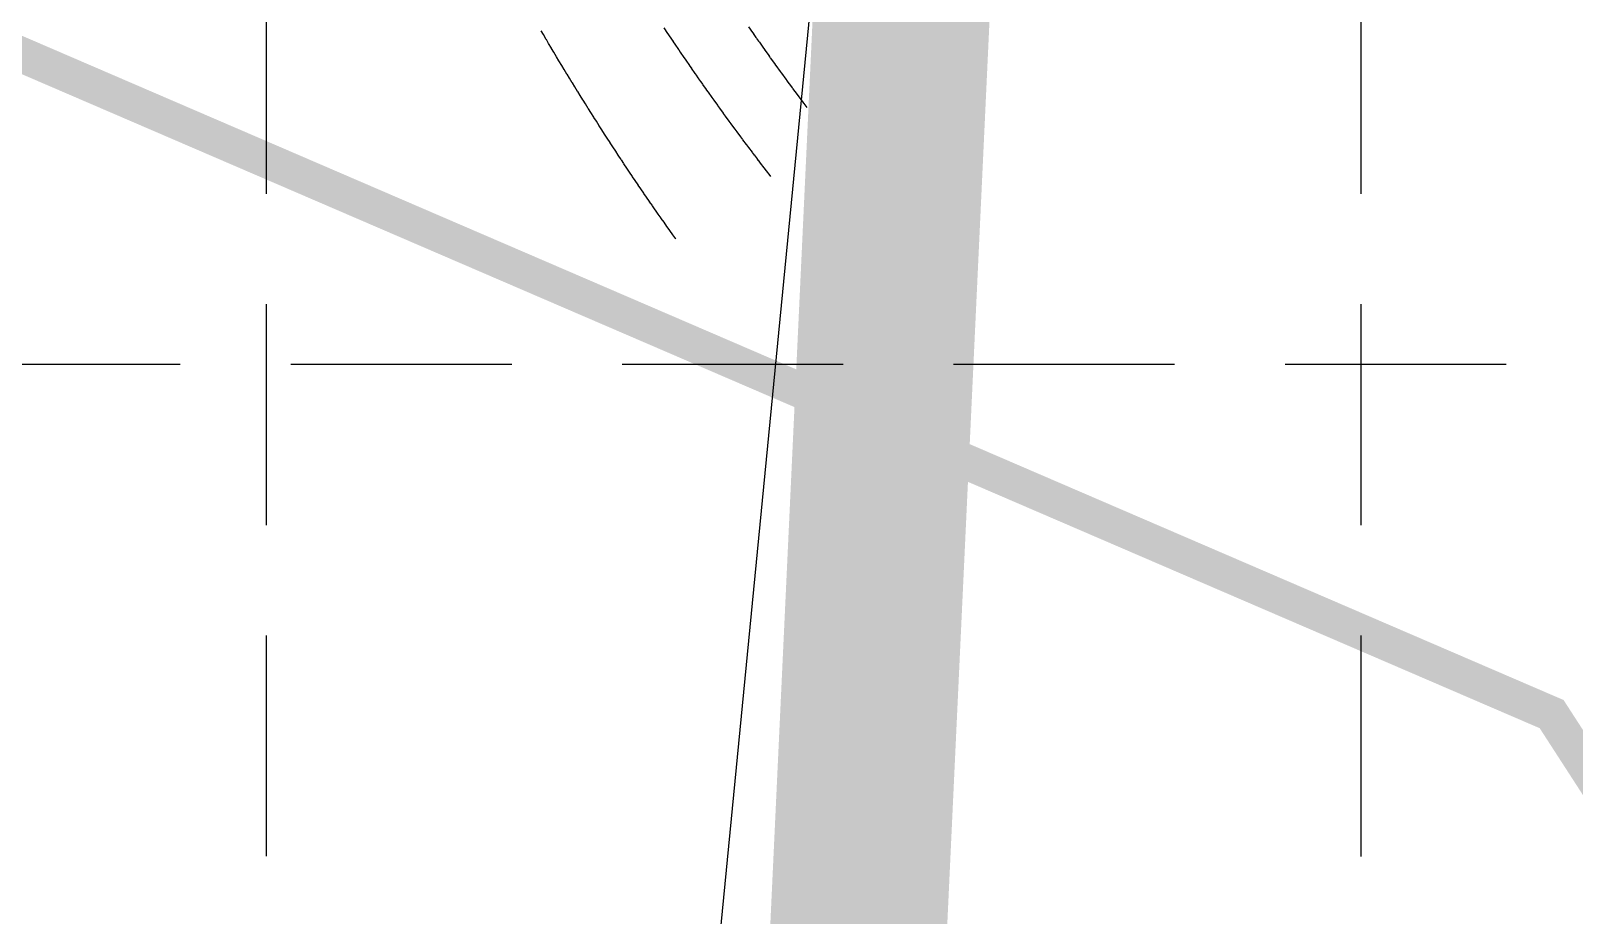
# Model space of a CAD drawing. Header units: feet. Extents: x 9681 to 12164, y 9191 to 13159.
# Drawn here: x 10537.8 to 10625.1, y 11824.7 to 11874.8 of the extents above; entities that cross this region are included whole.
import ezdxf

# ---------------------------------------------------------------- set-up
doc = ezdxf.new("R2010")
doc.units = ezdxf.units.FT
doc.header["$MEASUREMENT"] = 0
doc.linetypes.add('CENTER2', pattern=[1.125, 0.75, -0.125, 0.125, -0.125])
doc.linetypes.add('DASHED', pattern=[0.75, 0.5, -0.25])
for name, color, linetype in [('1PHASELINE', 2, 'Continuous'), ('2LOT', 15, 'Continuous'), ('CL CREEK-REALIGN', 5, 'CENTER2'), ('CREEKCONT-MNR', 3, 'Continuous'), ('GRID', 254, 'DASHED')]:
    doc.layers.add(name, color=color, linetype=linetype)

msp = doc.modelspace()

# ---------------------------------------------------------------- linework, layer by layer
at = {"layer": '1PHASELINE', "color": 7, "linetype": 'Continuous', "const_width": 10}
msp.add_lwpolyline([(10648.305, 11547.293, 0.061749), (10671.263, 11610.944), (10693.62, 11709.609), (10669.86, 11725.692), (10611.841, 11791.559), (10584.149, 11814.291), (10591.792, 11977.889), (10768.787, 11969.401), (10793.031, 12080.041), (10779.757, 12123.13, 17.57969), (10779.757, 12123.13), (10709.201, 12123.218), (10709.143, 12266.936), (10936.405, 12215.441), (10959.057, 12315.407), (10953.4, 12324.379), (10931.243, 12329.399), (10942.293, 12378.163), (10964.449, 12373.143), (10973.421, 12378.8), (11018.724, 12578.731), (11013.066, 12587.703)], format="xyb", dxfattribs=at)
at = {"layer": '2LOT', "color": 7, "linetype": 'Continuous'}
msp.add_line((10574.466, 11799.911), (10591.792, 11977.889), dxfattribs=at)
at = {"layer": 'CL CREEK-REALIGN', "color": 5, "linetype": 'Continuous', "lineweight": 30, "const_width": 2}
msp.add_lwpolyline([(11909.42, 11588.981), (11854.729, 11604.684), (11688.531, 11571.697), (11650.154, 11570.137), (11556.224, 11535.775), (11551.464, 11535.658), (11432.545, 11519.588), (11073.944, 11514.428), (10978.047, 11522.3), (10943.828, 11543.415), (10913.912, 11562.985), (10884.261, 11581.647), (10759.636, 11679.149), (10683.634, 11743.568), (10623.805, 11836.113), (10416.821, 11925.345), (10354.09, 11961.696), (10283.171, 11993.975), (10172.376, 12125.508), (9993.841, 12299.039), (9961.899, 12317.851)], dxfattribs=at)
at = {"layer": 'CREEKCONT-MNR', "color": 5, "extrusion": (0.863065, 0.505093, 0), "elevation": 15117.572}
msp.add_lwpolyline([(4911.323, 786), (4911.569, 786)], dxfattribs=at)
at = {"layer": 'CREEKCONT-MNR', "color": 5}
for points, elevation in [([(10573.585, 11874.953), (10573.798, 11874.633)], 786), ([(10573.804, 11874.623), (10573.892, 11874.493)], 786), ([(10578.599, 11874.692), (10578.667, 11874.594)], 787), ([(10566.93, 11874.299), (10566.771, 11874.571)], 786), ([(10566.936, 11874.289), (10566.93, 11874.299)], 786), ([(10567.221, 11873.806), (10567.061, 11874.076)], 786), ([(10573.892, 11874.493), (10574.105, 11874.176)], 786), ([(10567.52, 11873.304), (10567.514, 11873.314)], 786), ([(10574.511, 11873.577), (10574.723, 11873.266)], 786), ([(10574.723, 11873.266), (10574.729, 11873.257)], 786), ([(10574.824, 11873.12), (10575.035, 11872.813)], 786), ([(10579.592, 11873.282), (10579.607, 11873.26)], 787), ([(10579.607, 11873.26), (10579.847, 11872.926)], 787), ([(10579.847, 11872.926), (10579.904, 11872.848)], 787), ([(10567.815, 11872.814), (10567.809, 11872.823)], 786), ([(10568.106, 11872.333), (10567.945, 11872.599)], 786), ([(10575.348, 11872.361), (10575.355, 11872.352)], 786), ([(10575.355, 11872.352), (10575.404, 11872.281)], 786), ([(10575.404, 11872.281), (10575.511, 11872.128)], 786), ([(10579.904, 11872.848), (10579.919, 11872.826)], 787), ([(10579.919, 11872.826), (10580.163, 11872.488)], 787), ([(10580.163, 11872.488), (10580.217, 11872.414)], 787), ([(10580.232, 11872.392), (10580.481, 11872.051)], 787), ([(10568.41, 11871.835), (10568.404, 11871.845)], 786), ([(10568.845, 11871.131), (10568.711, 11871.348)], 786), ([(10569.007, 11870.871), (10568.845, 11871.131)], 786), ([(10575.986, 11871.452), (10576.089, 11871.307)], 786), ([(10580.801, 11871.615), (10580.848, 11871.551)], 787), ([(10580.863, 11871.529), (10581.122, 11871.18)], 787), ([(10569.013, 11870.861), (10569.007, 11870.871)], 786), ([(10569.149, 11870.644), (10569.013, 11870.861)], 786), ([(10569.311, 11870.385), (10569.149, 11870.644)], 786), ([(10569.317, 11870.376), (10569.311, 11870.385)], 786), ([(10576.298, 11871.013), (10576.305, 11871.003)], 786), ([(10576.732, 11870.408), (10576.94, 11870.12)], 786), ([(10569.931, 11869.408), (10569.925, 11869.418)], 786), ([(10570.072, 11869.19), (10569.931, 11869.408)], 786), ([(10576.94, 11870.12), (10576.947, 11870.111)], 786), ([(10576.947, 11870.111), (10577.056, 11869.961)], 786), ([(10577.056, 11869.961), (10577.263, 11869.676)], 786), ([(10577.27, 11869.666), (10577.382, 11869.514)], 786), ([(10570.234, 11868.936), (10570.072, 11869.19)], 786), ([(10570.241, 11868.926), (10570.234, 11868.936)], 786), ([(10577.709, 11869.069), (10577.915, 11868.79)], 786), ([(10577.915, 11868.79), (10577.922, 11868.781)], 786), ([(10578.243, 11868.349), (10578.25, 11868.34)], 786), ([(10578.369, 11868.182), (10578.573, 11867.91)], 786), ([(10578.687, 11867.759), (10578.859, 11867.531)], 786), ([(10571.491, 11867.019), (10571.327, 11867.266)], 786), ([(10578.859, 11867.531), (10578.873, 11867.513)], 786), ([(10578.873, 11867.513), (10578.904, 11867.472)], 786), ([(10578.904, 11867.472), (10578.911, 11867.462)], 786), ([(10578.911, 11867.462), (10579.033, 11867.302)], 786), ([(10579.237, 11867.035), (10579.244, 11867.025)], 786), ([(10579.368, 11866.865), (10579.572, 11866.599)], 786), ([(10572.288, 11865.836), (10572.137, 11866.058)], 786), ([(10579.579, 11866.589), (10579.615, 11866.543)], 786), ([(10572.612, 11865.362), (10572.459, 11865.584)], 786), ([(10572.777, 11865.121), (10572.612, 11865.362)], 786), ([(10572.783, 11865.112), (10572.777, 11865.121)], 786), ([(10573.102, 11864.65), (10572.938, 11864.888)], 786), ([(10573.109, 11864.64), (10573.102, 11864.65)], 786), ([(10573.43, 11864.179), (10573.265, 11864.416)], 786), ([(10573.594, 11863.946), (10573.437, 11864.17)], 786), ([(10573.76, 11863.71), (10573.594, 11863.946)], 786), ([(10574.098, 11863.232), (10574.091, 11863.242)], 786)]:
    msp.add_lwpolyline(points, dxfattribs=dict(at, elevation=elevation))
at = {"layer": 'CREEKCONT-MNR', "color": 5, "extrusion": (0.841099, 0.540881, 0)}
for points, elevation in [([(4268.575, 786), (4268.563, 786)], 15316.376), ([(4268.563, 786), (4268.575, 786)], 15310.32)]:
    msp.add_lwpolyline(points, dxfattribs=dict(at, elevation=elevation))
at = {"layer": 'CREEKCONT-MNR', "color": 5, "extrusion": (0.820564, 0.571554, 0)}
for points, elevation in [([(3698.091, 787), (3697.702, 787)], 15467.452), ([(3698.186, 786), (3698.017, 786)], 15463.453)]:
    msp.add_lwpolyline(points, dxfattribs=dict(at, elevation=elevation))
at = {"layer": 'CREEKCONT-MNR', "color": 5, "extrusion": (0.861169, 0.508319, 0), "elevation": 15135.843}
msp.add_lwpolyline([(4854.144, 786), (4854.392, 786)], dxfattribs=at)
at = {"layer": 'CREEKCONT-MNR', "color": 5, "extrusion": (0.851071, 0.52505, 0), "elevation": 15227.801}
msp.add_lwpolyline([(4557.125, 786), (4557.136, 786)], dxfattribs=at)
at = {"layer": 'CREEKCONT-MNR', "color": 5, "extrusion": (0.859261, 0.511538, 0), "elevation": 15153.901}
for points in [[(4796.897, 786), (4797.146, 786)], [(4796.584, 786), (4796.897, 786)]]:
    msp.add_lwpolyline(points, dxfattribs=at)
at = {"layer": 'CREEKCONT-MNR', "color": 5, "extrusion": (0.839069, 0.544025, 0), "elevation": 15332.251}
msp.add_lwpolyline([(4210.68, 786), (4210.669, 786)], dxfattribs=at)
at = {"layer": 'CREEKCONT-MNR', "color": 5, "extrusion": (0.826864, 0.562402, 0), "elevation": 15421.405}
msp.add_lwpolyline([(3871.424, 786), (3871.264, 786)], dxfattribs=at)
at = {"layer": 'CREEKCONT-MNR', "color": 5, "extrusion": (0.828278, 0.560318, 0), "elevation": 15411.608}
msp.add_lwpolyline([(3910.084, 786), (3909.705, 786)], dxfattribs=at)
at = {"layer": 'CREEKCONT-MNR', "color": 5, "extrusion": (0.830832, 0.556523, 0), "elevation": 15397.581}
msp.add_lwpolyline([(3978.527, 787), (3978.5, 787)], dxfattribs=at)
at = {"layer": 'CREEKCONT-MNR', "color": 5, "extrusion": (0.818308, 0.57478, 0), "elevation": 15481.884}
msp.add_lwpolyline([(3636.651, 787), (3636.452, 787)], dxfattribs=at)
at = {"layer": 'CREEKCONT-MNR', "color": 5, "extrusion": (0.819799, 0.572652, 0), "elevation": 15472.385}
msp.add_lwpolyline([(3676.66, 787), (3676.601, 787)], dxfattribs=at)
at = {"layer": 'CREEKCONT-MNR', "color": 5, "extrusion": (0.818564, 0.574415, 0)}
for points, elevation in [([(3643.281, 787), (3643.086, 787)], 15480.265), ([(3643.36, 786), (3643.275, 786)], 15476.265)]:
    msp.add_lwpolyline(points, dxfattribs=dict(at, elevation=elevation))
at = {"layer": 'CREEKCONT-MNR', "color": 5, "extrusion": (0.819798, 0.572653, 0)}
for points, elevation in [([(3676.39, 787), (3676.334, 787)], 15472.389), ([(3676.571, 786), (3676.39, 786)], 15468.389)]:
    msp.add_lwpolyline(points, dxfattribs=dict(at, elevation=elevation))
at = {"layer": 'CREEKCONT-MNR', "color": 5, "extrusion": (0.828744, 0.559628, 0)}
for points, elevation in [([(3920.345, 787), (3920.319, 787)], 15412.37), ([(3920.338, 786), (3920.326, 786)], 15408.37), ([(3920.326, 786), (3920.338, 786)], 15402.195)]:
    msp.add_lwpolyline(points, dxfattribs=dict(at, elevation=elevation))
at = {"layer": 'CREEKCONT-MNR', "color": 5, "extrusion": (0.8163, 0.577629, 0)}
for points, elevation in [([(3582.123, 787), (3581.722, 787)], 15494.465), ([(3582.218, 786), (3582.043, 786)], 15490.466)]:
    msp.add_lwpolyline(points, dxfattribs=dict(at, elevation=elevation))
at = {"layer": 'CREEKCONT-MNR', "color": 5, "extrusion": (0.81765, 0.575716, 0)}
for points, elevation in [([(3617.983, 787), (3617.875, 787)], 15486.038), ([(3618.294, 786), (3617.931, 786)], 15482.039)]:
    msp.add_lwpolyline(points, dxfattribs=dict(at, elevation=elevation))
at = {"layer": 'CREEKCONT-MNR', "color": 5, "extrusion": (0.85734, 0.51475, 0), "elevation": 15171.744}
for points in [[(4739.583, 786), (4739.832, 786)], [(4739.271, 786), (4739.583, 786)]]:
    msp.add_lwpolyline(points, dxfattribs=at)
at = {"layer": 'CREEKCONT-MNR', "color": 5, "extrusion": (0.837028, 0.547161, 0), "elevation": 15347.909}
msp.add_lwpolyline([(4152.726, 786), (4152.715, 786)], dxfattribs=at)
at = {"layer": 'CREEKCONT-MNR', "color": 5, "extrusion": (0.824776, 0.56546, 0), "elevation": 15435.634}
msp.add_lwpolyline([(3813.734, 786), (3813.572, 786)], dxfattribs=at)
at = {"layer": 'CREEKCONT-MNR', "color": 5, "extrusion": (0.822676, 0.568511, 0), "elevation": 15449.65}
msp.add_lwpolyline([(3755.988, 786), (3755.823, 786)], dxfattribs=at)
at = {"layer": 'CREEKCONT-MNR', "color": 5, "extrusion": (0.826644, 0.562725, 0)}
for points, elevation in [([(3862.109, 787), (3862.082, 787)], 15426.941), ([(3862.101, 786), (3862.09, 786)], 15422.941), ([(3862.09, 786), (3862.101, 786)], 15416.747)]:
    msp.add_lwpolyline(points, dxfattribs=dict(at, elevation=elevation))
at = {"layer": 'CREEKCONT-MNR', "color": 5, "extrusion": (0.814149, 0.580656, 0), "elevation": 15507.658}
msp.add_lwpolyline([(3524.022, 787), (3523.616, 787)], dxfattribs=at)
at = {"layer": 'CREEKCONT-MNR', "color": 5, "extrusion": (0.815489, 0.578772, 0)}
for points, elevation in [([(3559.467, 787), (3559.365, 787)], 15499.469), ([(3559.782, 786), (3559.421, 786)], 15495.469)]:
    msp.add_lwpolyline(points, dxfattribs=dict(at, elevation=elevation))
at = {"layer": 'CREEKCONT-MNR', "color": 5, "extrusion": (0.855408, 0.517955, 0), "elevation": 15189.373}
msp.add_lwpolyline([(4682.202, 786), (4682.453, 786)], dxfattribs=at)
at = {"layer": 'CREEKCONT-MNR', "color": 5, "extrusion": (0.845124, 0.534571, 0), "elevation": 15277.961}
msp.add_lwpolyline([(4384.173, 786), (4384.184, 786)], dxfattribs=at)
at = {"layer": 'CREEKCONT-MNR', "color": 5, "extrusion": (0.853464, 0.521152, 0), "elevation": 15206.787}
for points in [[(4624.755, 786), (4625.008, 786)], [(4624.446, 786), (4624.755, 786)]]:
    msp.add_lwpolyline(points, dxfattribs=at)
at = {"layer": 'CREEKCONT-MNR', "color": 5, "extrusion": (0.832909, 0.55341, 0), "elevation": 15378.574}
msp.add_lwpolyline([(4036.645, 786), (4036.633, 786)], dxfattribs=at)
at = {"layer": 'CREEKCONT-MNR', "color": 5, "extrusion": (0.821935, 0.569581, 0), "elevation": 15454.522}
msp.add_lwpolyline([(3735.167, 786), (3734.798, 786)], dxfattribs=at)
at = {"layer": 'CREEKCONT-MNR', "color": 5, "extrusion": (0.820275, 0.57197, 0)}
for points, elevation in [([(3687.078, 787), (3687.052, 787)], 15469.346), ([(3687.059, 786), (3687.071, 786)], 15459.092)]:
    msp.add_lwpolyline(points, dxfattribs=dict(at, elevation=elevation))
at = {"layer": 'CREEKCONT-MNR', "color": 5, "extrusion": (0.808941, 0.58789, 0), "elevation": 15538.445}
msp.add_lwpolyline([(3383.624, 787), (3383.539, 787)], dxfattribs=at)
at = {"layer": 'CREEKCONT-MNR', "color": 5, "extrusion": (0.818129, 0.575035, 0)}
for points, elevation in [([(3628.63, 787), (3628.604, 787)], 15483.044), ([(3628.623, 786), (3628.611, 786)], 15479.044), ([(3628.611, 786), (3628.623, 786)], 15472.77)]:
    msp.add_lwpolyline(points, dxfattribs=dict(at, elevation=elevation))
at = {"layer": 'CREEKCONT-MNR', "color": 5, "extrusion": (0.851508, 0.524342, 0), "elevation": 15223.985}
for points in [[(4567.244, 786), (4567.498, 786)], [(4566.936, 786), (4567.244, 786)]]:
    msp.add_lwpolyline(points, dxfattribs=at)
at = {"layer": 'CREEKCONT-MNR', "color": 5, "extrusion": (0.805433, 0.592687, 0), "elevation": 15558.277}
msp.add_lwpolyline([(3291.111, 787), (3290.682, 787)], dxfattribs=at)
at = {"layer": 'CREEKCONT-MNR', "color": 5, "extrusion": (0.815971, 0.578093, 0)}
for points, elevation in [([(3570.132, 787), (3570.105, 787)], 15496.523), ([(3570.124, 786), (3570.112, 786)], 15492.523), ([(3570.112, 786), (3570.124, 786)], 15486.229)]:
    msp.add_lwpolyline(points, dxfattribs=dict(at, elevation=elevation))
at = {"layer": 'CREEKCONT-MNR', "color": 5, "extrusion": (0.804518, 0.593928, 0), "elevation": 15563.331}
msp.add_lwpolyline([(3266.157, 787), (3266.084, 787)], dxfattribs=at)
at = {"layer": 'CREEKCONT-MNR', "color": 5, "extrusion": (0.813802, 0.581142, 0), "elevation": 15509.783}
msp.add_lwpolyline([(3511.583, 787), (3511.556, 787)], dxfattribs=at)
at = {"layer": 'CREEKCONT-MNR', "color": 5, "extrusion": (0.845568, 0.533868, 0), "elevation": 15274.289}
for points in [[(4394.33, 786), (4394.587, 786)], [(4394.026, 786), (4394.33, 786)]]:
    msp.add_lwpolyline(points, dxfattribs=at)
at = {"layer": 'CREEKCONT-MNR', "color": 5, "extrusion": (0.811987, 0.583676, 0), "elevation": 15516.637}
msp.add_lwpolyline([(3465.965, 786), (3465.785, 786)], dxfattribs=at)
at = {"layer": 'CREEKCONT-MNR', "color": 5, "extrusion": (0.813318, 0.58182, 0), "elevation": 15508.68}
msp.add_lwpolyline([(3501.219, 786), (3500.861, 786)], dxfattribs=at)
at = {"layer": 'CREEKCONT-MNR', "color": 5, "extrusion": (0.822409, 0.568896, 0)}
for points, elevation in [([(3745.467, 786), (3745.455, 786)], 15451.429), ([(3745.455, 786), (3745.467, 786)], 15445.195)]:
    msp.add_lwpolyline(points, dxfattribs=dict(at, elevation=elevation))
at = {"layer": 'CREEKCONT-MNR', "color": 5, "extrusion": (0.809813, 0.586688, 0), "elevation": 15529.4}
msp.add_lwpolyline([(3407.761, 786), (3407.579, 786)], dxfattribs=at)
at = {"layer": 'CREEKCONT-MNR', "color": 5, "extrusion": (0.801007, 0.598655, 0)}
for points, elevation in [([(3174.36, 787), (3173.919, 787)], 15582.292), ([(3174.454, 786), (3174.26, 786)], 15578.293)]:
    msp.add_lwpolyline(points, dxfattribs=dict(at, elevation=elevation))
at = {"layer": 'CREEKCONT-MNR', "color": 5, "extrusion": (0.80229, 0.596934, 0)}
for points, elevation in [([(3207.354, 787), (3207.287, 787)], 15575.444), ([(3207.686, 786), (3207.343, 786)], 15571.445)]:
    msp.add_lwpolyline(points, dxfattribs=dict(at, elevation=elevation))
at = {"layer": 'CREEKCONT-MNR', "color": 5, "extrusion": (0.811622, 0.584183, 0), "elevation": 15522.824}
msp.add_lwpolyline([(3452.985, 787), (3452.958, 787)], dxfattribs=at)
at = {"layer": 'CREEKCONT-MNR', "color": 5, "extrusion": (0.798778, 0.601626, 0)}
for points, elevation in [([(3115.914, 787), (3115.645, 787)], 15593.975), ([(3116.008, 786), (3115.811, 786)], 15589.976)]:
    msp.add_lwpolyline(points, dxfattribs=dict(at, elevation=elevation))
at = {"layer": 'CREEKCONT-MNR', "color": 5, "extrusion": (0.834974, 0.550289, 0), "elevation": 15357.235}
msp.add_lwpolyline([(4094.703, 786), (4094.714, 786)], dxfattribs=at)
at = {"layer": 'CREEKCONT-MNR', "color": 5, "extrusion": (0.843564, 0.537028, 0), "elevation": 15290.625}
for points in [[(4336.567, 786), (4336.826, 786)], [(4336.265, 786), (4336.567, 786)]]:
    msp.add_lwpolyline(points, dxfattribs=at)
at = {"layer": 'CREEKCONT-MNR', "color": 5, "extrusion": (0.806735, 0.590913, 0), "elevation": 15546.998}
msp.add_lwpolyline([(3325.24, 786), (3324.891, 786)], dxfattribs=at)
at = {"layer": 'CREEKCONT-MNR', "color": 5, "extrusion": (0.839521, 0.543327, 0), "elevation": 15322.648}
for points in [[(4220.861, 786), (4221.122, 786)], [(4220.561, 786), (4220.861, 786)]]:
    msp.add_lwpolyline(points, dxfattribs=at)
at = {"layer": 'CREEKCONT-MNR', "color": 5, "extrusion": (0.803226, 0.595675, 0), "elevation": 15566.394}
msp.add_lwpolyline([(3232.854, 786), (3232.662, 786)], dxfattribs=at)
at = {"layer": 'CREEKCONT-MNR', "color": 5, "extrusion": (0.837482, 0.546464, 0), "elevation": 15338.334}
for points in [[(4162.919, 786), (4163.181, 786)], [(4162.62, 786), (4162.919, 786)]]:
    msp.add_lwpolyline(points, dxfattribs=at)
at = {"layer": 'CREEKCONT-MNR', "color": 5, "extrusion": (0.835432, 0.549595, 0), "elevation": 15353.804}
for points in [[(4104.918, 786), (4105.182, 786)], [(4104.621, 786), (4104.918, 786)]]:
    msp.add_lwpolyline(points, dxfattribs=at)
at = {"layer": 'CREEKCONT-MNR', "color": 5, "extrusion": (0.80943, 0.587216, 0)}
for points, elevation in [([(3394.332, 786), (3394.32, 786)], 15531.645), ([(3394.32, 786), (3394.332, 786)], 15525.292)]:
    msp.add_lwpolyline(points, dxfattribs=dict(at, elevation=elevation))
at = {"layer": 'CREEKCONT-MNR', "color": 5, "extrusion": (0.797013, 0.603962, 0), "elevation": 15599.029}
msp.add_lwpolyline([(3069.805, 786), (3069.627, 786)], dxfattribs=at)
at = {"layer": 'CREEKCONT-MNR', "color": 5, "extrusion": (0.824532, 0.565815, 0), "elevation": 15431.08}
msp.add_lwpolyline([(3803.799, 786), (3803.811, 786)], dxfattribs=at)
at = {"layer": 'CREEKCONT-MNR', "color": 5, "extrusion": (0.833369, 0.552717, 0), "elevation": 15369.056}
msp.add_lwpolyline([(4046.86, 786), (4047.125, 786)], dxfattribs=at)
at = {"layer": 'CREEKCONT-MNR', "color": 5, "extrusion": (0.831295, 0.555832, 0), "elevation": 15384.091}
for points in [[(3988.746, 786), (3989.012, 786)], [(3988.45, 786), (3988.746, 786)]]:
    msp.add_lwpolyline(points, dxfattribs=at)
at = {"layer": 'CREEKCONT-MNR', "color": 5, "extrusion": (0.795538, 0.605903, 0), "elevation": 15606.464}
msp.add_lwpolyline([(3031.024, 786), (3030.688, 786)], dxfattribs=at)
at = {"layer": 'CREEKCONT-MNR', "color": 5, "extrusion": (0.791991, 0.610533, 0), "elevation": 15623.874}
msp.add_lwpolyline([(2939.603, 786), (2939.4, 786)], dxfattribs=at)
at = {"layer": 'CREEKCONT-MNR', "color": 5, "extrusion": (0.829209, 0.558938, 0), "elevation": 15398.909}
for points in [[(3930.575, 786), (3930.842, 786)], [(3930.281, 786), (3930.575, 786)]]:
    msp.add_lwpolyline(points, dxfattribs=at)
at = {"layer": 'CREEKCONT-MNR', "color": 5, "extrusion": (0.802787, 0.596266, 0), "elevation": 15568.792}
msp.add_lwpolyline([(3218.111, 786), (3218.099, 786)], dxfattribs=at)
at = {"layer": 'CREEKCONT-MNR', "color": 5, "extrusion": (0.827112, 0.562038, 0), "elevation": 15413.509}
msp.add_lwpolyline([(3872.057, 786), (3872.349, 786)], dxfattribs=at)
at = {"layer": 'CREEKCONT-MNR', "color": 5, "extrusion": (0.822882, 0.568212, 0), "elevation": 15442.054}
msp.add_lwpolyline([(3755.736, 786), (3756.007, 786)], dxfattribs=at)
at = {"layer": 'CREEKCONT-MNR', "color": 5, "extrusion": (0.82075, 0.571287, 0), "elevation": 15455.999}
msp.add_lwpolyline([(3697.35, 786), (3697.622, 786)], dxfattribs=at)
at = {"layer": 'CREEKCONT-MNR', "color": 5, "extrusion": (0.807227, 0.590241, 0), "elevation": 15537.874}
msp.add_lwpolyline([(3335.626, 786), (3335.638, 786)], dxfattribs=at)
at = {"layer": 'CREEKCONT-MNR', "color": 5, "extrusion": (0.816452, 0.577414, 0), "elevation": 15483.234}
for points in [[(3580.423, 786), (3580.698, 786)], [(3580.137, 786), (3580.423, 786)]]:
    msp.add_lwpolyline(points, dxfattribs=at)
at = {"layer": 'CREEKCONT-MNR', "color": 5, "extrusion": (0.814285, 0.580465, 0), "elevation": 15496.523}
for points in [[(3521.884, 786), (3522.16, 786)], [(3521.88, 786), (3521.884, 786)]]:
    msp.add_lwpolyline(points, dxfattribs=at)
at = {"layer": 'GRID', "color": 253, "linetype": 'DASHED', "ltscale": 25}
for p, q in [((10551.116, 9503.065), (10551.116, 13094.214)), ((10613.03, 9503.056), (10613.03, 13094.214)), ((9746.227, 11855.924), (12098.978, 11855.924))]:
    msp.add_line(p, q, dxfattribs=at)

doc.saveas('drawing.dxf')
